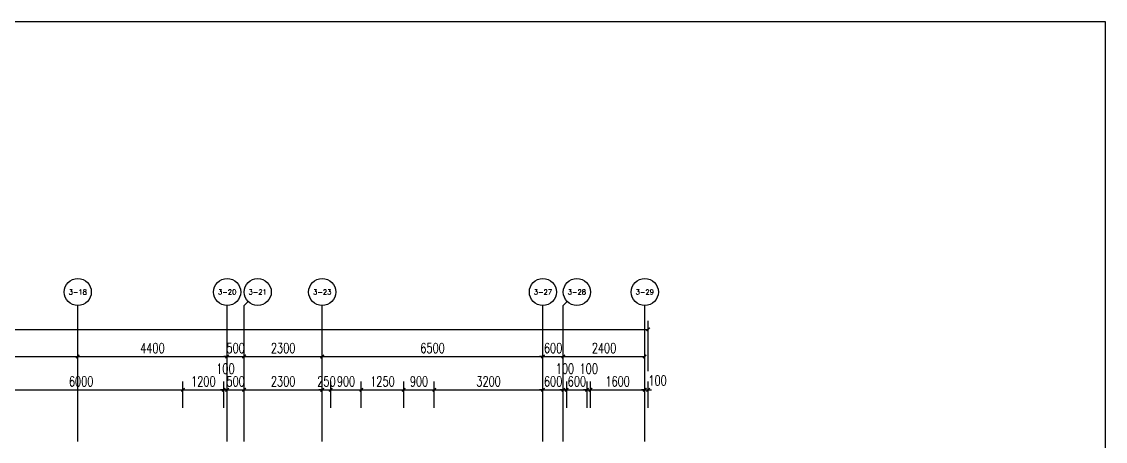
# Model space of a CAD drawing. Extents: x -129588 to 17450, y 1144 to 109436.
# Drawn here: x -14465 to 17450, y 97069 to 109436 of the extents above; entities that cross this region are included whole.
import ezdxf
from ezdxf.enums import TextEntityAlignment as Align

# ---------------------------------------------------------------- set-up
doc = ezdxf.new("R2010")
doc.units = 0
doc.header["$LTSCALE"] = 1000
doc.header["$MEASUREMENT"] = 0
for name, color, linetype in [('A-第三道尺寸线', 105, 'Continuous'), ('AXIS', 3, 'Continuous'), ('AXIS_TEXT', 7, 'Continuous')]:
    doc.layers.add(name, color=color, linetype=linetype)
doc.styles.add('_TCH_AXIS', font='COMPLEX', dxfattribs={"bigfont": 'GBCBIG'})
doc.styles.add('_TCH_DIM_T3', font='SIMPLEX.shx', dxfattribs={"width": 0.705882, "bigfont": 'GBCBIG.shx'})
doc.styles.add('COMPLEX', font='COMPLEX')
doc.dimstyles.new('_TCH_ARCH&&100', dxfattribs={"dimtxt": 297.5, "dimasz": 100, "dimexe": 250, "dimexo": 300, "dimgap": 100, "dimtad": 1, "dimdec": 0, "dimzin": 0, "dimdsep": 46, "dimtxsty": '_TCH_DIM_T3', "dimblk": 'ARCHTICK', "dimcen": 0.09, "dimclrt": 7, "dimazin": 2, "dimtfac": 1, "dimtdec": 0, "dimtix": 1, "dimtmove": 2, "dimatfit": 3, "dimfxl": 0, "dimtolj": 1, "dimtzin": 0, "dimarcsym": 0})

# ---------------------------------------------------------------- blocks, each defined once
blk = doc.blocks.new('_ArchTick')
at = {"color": 0, "linetype": 'ByBlock', "const_width": 0.4}
blk.add_lwpolyline([(-0.5, -0.5), (0.5, 0.5)], dxfattribs=at)
blk = doc.blocks.new('*D822')
at = {"layer": 'A-第三道尺寸线', "color": 0, "lineweight": -2, "transparency": 16777216}
for p, q in [((-15714, 98059), (-15714, 98837)), ((-9714, 98059), (-9714, 98837)), ((-15714, 98587), (-9714, 98587))]:
    blk.add_line(p, q, dxfattribs=at)
at = {"layer": 'Defpoints', "color": 0, "transparency": 16777216}
for p in [(-9714, 98587), (-15714, 97759), (-9714, 97759)]:
    blk.add_point(p, dxfattribs=at)
at = {"layer": 'A-第三道尺寸线', "color": 0, "lineweight": -2, "transparency": 16777216, "xscale": 100, "yscale": 100, "zscale": 100, "rotation": 180}
blk.add_blockref('_ArchTick', (-15714, 98587), dxfattribs=at)
at = {"layer": 'A-第三道尺寸线', "color": 0, "lineweight": -2, "transparency": 16777216, "xscale": 100, "yscale": 100, "zscale": 100}
blk.add_blockref('_ArchTick', (-9714, 98587), dxfattribs=at)
at = {"layer": 'A-第三道尺寸线', "color": 7, "transparency": 16777216, "insert": (-12714, 98835), "char_height": 297.5, "attachment_point": 5, "style": '_TCH_DIM_T3'}
blk.add_mtext('\\A1;6000', dxfattribs=at)
blk = doc.blocks.new('*D823')
at = {"layer": 'A-第三道尺寸线', "color": 0, "lineweight": -2, "transparency": 16777216}
for p, q in [((-9714, 98059), (-9714, 98837)), ((-8514, 98059), (-8514, 98837)), ((-9714, 98587), (-8514, 98587))]:
    blk.add_line(p, q, dxfattribs=at)
at = {"layer": 'Defpoints', "color": 0, "transparency": 16777216}
for p in [(-8514, 98587), (-9714, 97759), (-8514, 97759)]:
    blk.add_point(p, dxfattribs=at)
at = {"layer": 'A-第三道尺寸线', "color": 0, "lineweight": -2, "transparency": 16777216, "xscale": 100, "yscale": 100, "zscale": 100, "rotation": 180}
blk.add_blockref('_ArchTick', (-9714, 98587), dxfattribs=at)
at = {"layer": 'A-第三道尺寸线', "color": 0, "lineweight": -2, "transparency": 16777216, "xscale": 100, "yscale": 100, "zscale": 100}
blk.add_blockref('_ArchTick', (-8514, 98587), dxfattribs=at)
at = {"layer": 'A-第三道尺寸线', "color": 7, "transparency": 16777216, "insert": (-9114, 98835), "char_height": 297.5, "attachment_point": 5, "style": '_TCH_DIM_T3'}
blk.add_mtext('\\A1;1200', dxfattribs=at)
blk = doc.blocks.new('*D824')
at = {"layer": 'A-第三道尺寸线', "color": 0, "lineweight": -2, "transparency": 16777216}
for p, q in [((-8514, 98059), (-8514, 98837)), ((-8414, 98059), (-8414, 98837)), ((-8514, 98587), (-8614, 98587)), ((-8514, 98587), (-8414, 98587)), ((-8414, 98587), (-8314, 98587))]:
    blk.add_line(p, q, dxfattribs=at)
at = {"layer": 'Defpoints', "color": 0, "transparency": 16777216}
for p in [(-8414, 98587), (-8514, 97759), (-8414, 97759)]:
    blk.add_point(p, dxfattribs=at)
at = {"layer": 'A-第三道尺寸线', "color": 0, "lineweight": -2, "transparency": 16777216, "xscale": 100, "yscale": 100, "zscale": 100}
blk.add_blockref('_ArchTick', (-8514, 98587), dxfattribs=at)
at = {"layer": 'A-第三道尺寸线', "color": 0, "lineweight": -2, "transparency": 16777216, "xscale": 100, "yscale": 100, "zscale": 100, "rotation": 180}
blk.add_blockref('_ArchTick', (-8414, 98587), dxfattribs=at)
at = {"layer": 'A-第三道尺寸线', "color": 7, "transparency": 16777216, "insert": (-8464, 99212), "char_height": 297.5, "attachment_point": 5, "style": '_TCH_DIM_T3'}
blk.add_mtext('\\A1;100', dxfattribs=at)
blk = doc.blocks.new('*D825')
at = {"layer": 'A-第三道尺寸线', "color": 0, "lineweight": -2, "transparency": 16777216}
for p, q in [((-8414, 98059), (-8414, 98837)), ((-7914, 98059), (-7914, 98837)), ((-8414, 98587), (-8514, 98587)), ((-8414, 98587), (-7914, 98587)), ((-7914, 98587), (-7814, 98587))]:
    blk.add_line(p, q, dxfattribs=at)
at = {"layer": 'Defpoints', "color": 0, "transparency": 16777216}
for p in [(-7914, 98587), (-8414, 97759), (-7914, 97759)]:
    blk.add_point(p, dxfattribs=at)
at = {"layer": 'A-第三道尺寸线', "color": 0, "lineweight": -2, "transparency": 16777216, "xscale": 100, "yscale": 100, "zscale": 100}
blk.add_blockref('_ArchTick', (-8414, 98587), dxfattribs=at)
at = {"layer": 'A-第三道尺寸线', "color": 0, "lineweight": -2, "transparency": 16777216, "xscale": 100, "yscale": 100, "zscale": 100, "rotation": 180}
blk.add_blockref('_ArchTick', (-7914, 98587), dxfattribs=at)
at = {"layer": 'A-第三道尺寸线', "color": 7, "transparency": 16777216, "insert": (-8164, 98835), "char_height": 297.5, "attachment_point": 5, "style": '_TCH_DIM_T3'}
blk.add_mtext('\\A1;500', dxfattribs=at)
blk = doc.blocks.new('*D826')
at = {"layer": 'A-第三道尺寸线', "color": 0, "lineweight": -2, "transparency": 16777216}
for p, q in [((-7914, 98059), (-7914, 98837)), ((-5614, 98059), (-5614, 98837)), ((-7914, 98587), (-5614, 98587))]:
    blk.add_line(p, q, dxfattribs=at)
at = {"layer": 'Defpoints', "color": 0, "transparency": 16777216}
for p in [(-5614, 98587), (-7914, 97759), (-5614, 97759)]:
    blk.add_point(p, dxfattribs=at)
at = {"layer": 'A-第三道尺寸线', "color": 0, "lineweight": -2, "transparency": 16777216, "xscale": 100, "yscale": 100, "zscale": 100, "rotation": 180}
blk.add_blockref('_ArchTick', (-7914, 98587), dxfattribs=at)
at = {"layer": 'A-第三道尺寸线', "color": 0, "lineweight": -2, "transparency": 16777216, "xscale": 100, "yscale": 100, "zscale": 100}
blk.add_blockref('_ArchTick', (-5614, 98587), dxfattribs=at)
at = {"layer": 'A-第三道尺寸线', "color": 7, "transparency": 16777216, "insert": (-6764, 98835), "char_height": 297.5, "attachment_point": 5, "style": '_TCH_DIM_T3'}
blk.add_mtext('\\A1;2300', dxfattribs=at)
blk = doc.blocks.new('*D827')
at = {"layer": 'A-第三道尺寸线', "color": 0, "lineweight": -2, "transparency": 16777216}
for p, q in [((-5614, 98059), (-5614, 98837)), ((-5364, 98059), (-5364, 98837)), ((-5614, 98587), (-5714, 98587)), ((-5614, 98587), (-5364, 98587)), ((-5364, 98587), (-5264, 98587))]:
    blk.add_line(p, q, dxfattribs=at)
at = {"layer": 'Defpoints', "color": 0, "transparency": 16777216}
for p in [(-5364, 98587), (-5614, 97759), (-5364, 97759)]:
    blk.add_point(p, dxfattribs=at)
at = {"layer": 'A-第三道尺寸线', "color": 0, "lineweight": -2, "transparency": 16777216, "xscale": 100, "yscale": 100, "zscale": 100}
blk.add_blockref('_ArchTick', (-5614, 98587), dxfattribs=at)
at = {"layer": 'A-第三道尺寸线', "color": 0, "lineweight": -2, "transparency": 16777216, "xscale": 100, "yscale": 100, "zscale": 100, "rotation": 180}
blk.add_blockref('_ArchTick', (-5364, 98587), dxfattribs=at)
at = {"layer": 'A-第三道尺寸线', "color": 7, "transparency": 16777216, "insert": (-5489, 98835), "char_height": 297.5, "attachment_point": 5, "style": '_TCH_DIM_T3'}
blk.add_mtext('\\A1;250', dxfattribs=at)
blk = doc.blocks.new('*D828')
at = {"layer": 'A-第三道尺寸线', "color": 0, "lineweight": -2, "transparency": 16777216}
for p, q in [((-5364, 98059), (-5364, 98837)), ((-4464, 98059), (-4464, 98837)), ((-5364, 98587), (-4464, 98587))]:
    blk.add_line(p, q, dxfattribs=at)
at = {"layer": 'Defpoints', "color": 0, "transparency": 16777216}
for p in [(-4464, 98587), (-5364, 97759), (-4464, 97759)]:
    blk.add_point(p, dxfattribs=at)
at = {"layer": 'A-第三道尺寸线', "color": 0, "lineweight": -2, "transparency": 16777216, "xscale": 100, "yscale": 100, "zscale": 100, "rotation": 180}
blk.add_blockref('_ArchTick', (-5364, 98587), dxfattribs=at)
at = {"layer": 'A-第三道尺寸线', "color": 0, "lineweight": -2, "transparency": 16777216, "xscale": 100, "yscale": 100, "zscale": 100}
blk.add_blockref('_ArchTick', (-4464, 98587), dxfattribs=at)
at = {"layer": 'A-第三道尺寸线', "color": 7, "transparency": 16777216, "insert": (-4914, 98835), "char_height": 297.5, "attachment_point": 5, "style": '_TCH_DIM_T3'}
blk.add_mtext('\\A1;900', dxfattribs=at)
blk = doc.blocks.new('*D829')
at = {"layer": 'A-第三道尺寸线', "color": 0, "lineweight": -2, "transparency": 16777216}
for p, q in [((-4464, 98059), (-4464, 98837)), ((-3214, 98059), (-3214, 98837)), ((-4464, 98587), (-3214, 98587))]:
    blk.add_line(p, q, dxfattribs=at)
at = {"layer": 'Defpoints', "color": 0, "transparency": 16777216}
for p in [(-3214, 98587), (-4464, 97759), (-3214, 97759)]:
    blk.add_point(p, dxfattribs=at)
at = {"layer": 'A-第三道尺寸线', "color": 0, "lineweight": -2, "transparency": 16777216, "xscale": 100, "yscale": 100, "zscale": 100, "rotation": 180}
blk.add_blockref('_ArchTick', (-4464, 98587), dxfattribs=at)
at = {"layer": 'A-第三道尺寸线', "color": 0, "lineweight": -2, "transparency": 16777216, "xscale": 100, "yscale": 100, "zscale": 100}
blk.add_blockref('_ArchTick', (-3214, 98587), dxfattribs=at)
at = {"layer": 'A-第三道尺寸线', "color": 7, "transparency": 16777216, "insert": (-3839, 98835), "char_height": 297.5, "attachment_point": 5, "style": '_TCH_DIM_T3'}
blk.add_mtext('\\A1;1250', dxfattribs=at)
blk = doc.blocks.new('*D830')
at = {"layer": 'A-第三道尺寸线', "color": 0, "lineweight": -2, "transparency": 16777216}
for p, q in [((-3214, 98059), (-3214, 98837)), ((-2314, 98059), (-2314, 98837)), ((-3214, 98587), (-2314, 98587))]:
    blk.add_line(p, q, dxfattribs=at)
at = {"layer": 'Defpoints', "color": 0, "transparency": 16777216}
for p in [(-2314, 98587), (-3214, 97759), (-2314, 97759)]:
    blk.add_point(p, dxfattribs=at)
at = {"layer": 'A-第三道尺寸线', "color": 0, "lineweight": -2, "transparency": 16777216, "xscale": 100, "yscale": 100, "zscale": 100, "rotation": 180}
blk.add_blockref('_ArchTick', (-3214, 98587), dxfattribs=at)
at = {"layer": 'A-第三道尺寸线', "color": 0, "lineweight": -2, "transparency": 16777216, "xscale": 100, "yscale": 100, "zscale": 100}
blk.add_blockref('_ArchTick', (-2314, 98587), dxfattribs=at)
at = {"layer": 'A-第三道尺寸线', "color": 7, "transparency": 16777216, "insert": (-2764, 98835), "char_height": 297.5, "attachment_point": 5, "style": '_TCH_DIM_T3'}
blk.add_mtext('\\A1;900', dxfattribs=at)
blk = doc.blocks.new('*D831')
at = {"layer": 'A-第三道尺寸线', "color": 0, "lineweight": -2, "transparency": 16777216}
for p, q in [((-2314, 98059), (-2314, 98837)), ((886, 98059), (886, 98837)), ((-2314, 98587), (886, 98587))]:
    blk.add_line(p, q, dxfattribs=at)
at = {"layer": 'Defpoints', "color": 0, "transparency": 16777216}
for p in [(886, 98587), (-2314, 97759), (886, 97759)]:
    blk.add_point(p, dxfattribs=at)
at = {"layer": 'A-第三道尺寸线', "color": 0, "lineweight": -2, "transparency": 16777216, "xscale": 100, "yscale": 100, "zscale": 100, "rotation": 180}
blk.add_blockref('_ArchTick', (-2314, 98587), dxfattribs=at)
at = {"layer": 'A-第三道尺寸线', "color": 0, "lineweight": -2, "transparency": 16777216, "xscale": 100, "yscale": 100, "zscale": 100}
blk.add_blockref('_ArchTick', (886, 98587), dxfattribs=at)
at = {"layer": 'A-第三道尺寸线', "color": 7, "transparency": 16777216, "insert": (-714, 98835), "char_height": 297.5, "attachment_point": 5, "style": '_TCH_DIM_T3'}
blk.add_mtext('\\A1;3200', dxfattribs=at)
blk = doc.blocks.new('*D832')
at = {"layer": 'A-第三道尺寸线', "color": 0, "lineweight": -2, "transparency": 16777216}
for p, q in [((886, 98059), (886, 98837)), ((1486, 98059), (1486, 98837)), ((886, 98587), (786, 98587)), ((886, 98587), (1486, 98587)), ((1486, 98587), (1586, 98587))]:
    blk.add_line(p, q, dxfattribs=at)
at = {"layer": 'Defpoints', "color": 0, "transparency": 16777216}
for p in [(1486, 98587), (886, 97759), (1486, 97759)]:
    blk.add_point(p, dxfattribs=at)
at = {"layer": 'A-第三道尺寸线', "color": 0, "lineweight": -2, "transparency": 16777216, "xscale": 100, "yscale": 100, "zscale": 100}
blk.add_blockref('_ArchTick', (886, 98587), dxfattribs=at)
at = {"layer": 'A-第三道尺寸线', "color": 0, "lineweight": -2, "transparency": 16777216, "xscale": 100, "yscale": 100, "zscale": 100, "rotation": 180}
blk.add_blockref('_ArchTick', (1486, 98587), dxfattribs=at)
at = {"layer": 'A-第三道尺寸线', "color": 7, "transparency": 16777216, "insert": (1186, 98835), "char_height": 297.5, "attachment_point": 5, "style": '_TCH_DIM_T3'}
blk.add_mtext('\\A1;600', dxfattribs=at)
blk = doc.blocks.new('*D833')
at = {"layer": 'A-第三道尺寸线', "color": 0, "lineweight": -2, "transparency": 16777216}
for p, q in [((1486, 98059), (1486, 98837)), ((1586, 98059), (1586, 98837)), ((1486, 98587), (1386, 98587)), ((1486, 98587), (1586, 98587)), ((1586, 98587), (1686, 98587))]:
    blk.add_line(p, q, dxfattribs=at)
at = {"layer": 'Defpoints', "color": 0, "transparency": 16777216}
for p in [(1586, 98587), (1486, 97759), (1586, 97759)]:
    blk.add_point(p, dxfattribs=at)
at = {"layer": 'A-第三道尺寸线', "color": 0, "lineweight": -2, "transparency": 16777216, "xscale": 100, "yscale": 100, "zscale": 100}
blk.add_blockref('_ArchTick', (1486, 98587), dxfattribs=at)
at = {"layer": 'A-第三道尺寸线', "color": 0, "lineweight": -2, "transparency": 16777216, "xscale": 100, "yscale": 100, "zscale": 100, "rotation": 180}
blk.add_blockref('_ArchTick', (1586, 98587), dxfattribs=at)
at = {"layer": 'A-第三道尺寸线', "color": 7, "transparency": 16777216, "insert": (1536, 99212), "char_height": 297.5, "attachment_point": 5, "style": '_TCH_DIM_T3'}
blk.add_mtext('\\A1;100', dxfattribs=at)
blk = doc.blocks.new('*D834')
at = {"layer": 'A-第三道尺寸线', "color": 0, "lineweight": -2, "transparency": 16777216}
for p, q in [((1586, 98059), (1586, 98837)), ((2186, 98059), (2186, 98837)), ((1586, 98587), (1486, 98587)), ((1586, 98587), (2186, 98587)), ((2186, 98587), (2286, 98587))]:
    blk.add_line(p, q, dxfattribs=at)
at = {"layer": 'Defpoints', "color": 0, "transparency": 16777216}
for p in [(2186, 98587), (1586, 97759), (2186, 97759)]:
    blk.add_point(p, dxfattribs=at)
at = {"layer": 'A-第三道尺寸线', "color": 0, "lineweight": -2, "transparency": 16777216, "xscale": 100, "yscale": 100, "zscale": 100}
blk.add_blockref('_ArchTick', (1586, 98587), dxfattribs=at)
at = {"layer": 'A-第三道尺寸线', "color": 0, "lineweight": -2, "transparency": 16777216, "xscale": 100, "yscale": 100, "zscale": 100, "rotation": 180}
blk.add_blockref('_ArchTick', (2186, 98587), dxfattribs=at)
at = {"layer": 'A-第三道尺寸线', "color": 7, "transparency": 16777216, "insert": (1886, 98835), "char_height": 297.5, "attachment_point": 5, "style": '_TCH_DIM_T3'}
blk.add_mtext('\\A1;600', dxfattribs=at)
blk = doc.blocks.new('*D835')
at = {"layer": 'A-第三道尺寸线', "color": 0, "lineweight": -2, "transparency": 16777216}
for p, q in [((2186, 98059), (2186, 98837)), ((2286, 98059), (2286, 98837)), ((2186, 98587), (2086, 98587)), ((2186, 98587), (2286, 98587)), ((2286, 98587), (2386, 98587))]:
    blk.add_line(p, q, dxfattribs=at)
at = {"layer": 'Defpoints', "color": 0, "transparency": 16777216}
for p in [(2286, 98587), (2186, 97759), (2286, 97759)]:
    blk.add_point(p, dxfattribs=at)
at = {"layer": 'A-第三道尺寸线', "color": 0, "lineweight": -2, "transparency": 16777216, "xscale": 100, "yscale": 100, "zscale": 100}
blk.add_blockref('_ArchTick', (2186, 98587), dxfattribs=at)
at = {"layer": 'A-第三道尺寸线', "color": 0, "lineweight": -2, "transparency": 16777216, "xscale": 100, "yscale": 100, "zscale": 100, "rotation": 180}
blk.add_blockref('_ArchTick', (2286, 98587), dxfattribs=at)
at = {"layer": 'A-第三道尺寸线', "color": 7, "transparency": 16777216, "insert": (2236, 99212), "char_height": 297.5, "attachment_point": 5, "style": '_TCH_DIM_T3'}
blk.add_mtext('\\A1;100', dxfattribs=at)
blk = doc.blocks.new('*D836')
at = {"layer": 'A-第三道尺寸线', "color": 0, "lineweight": -2, "transparency": 16777216}
for p, q in [((2286, 98059), (2286, 98837)), ((3886, 98059), (3886, 98837)), ((2286, 98587), (3886, 98587))]:
    blk.add_line(p, q, dxfattribs=at)
at = {"layer": 'Defpoints', "color": 0, "transparency": 16777216}
for p in [(3886, 98587), (2286, 97759), (3886, 97759)]:
    blk.add_point(p, dxfattribs=at)
at = {"layer": 'A-第三道尺寸线', "color": 0, "lineweight": -2, "transparency": 16777216, "xscale": 100, "yscale": 100, "zscale": 100, "rotation": 180}
blk.add_blockref('_ArchTick', (2286, 98587), dxfattribs=at)
at = {"layer": 'A-第三道尺寸线', "color": 0, "lineweight": -2, "transparency": 16777216, "xscale": 100, "yscale": 100, "zscale": 100}
blk.add_blockref('_ArchTick', (3886, 98587), dxfattribs=at)
at = {"layer": 'A-第三道尺寸线', "color": 7, "transparency": 16777216, "insert": (3086, 98835), "char_height": 297.5, "attachment_point": 5, "style": '_TCH_DIM_T3'}
blk.add_mtext('\\A1;1600', dxfattribs=at)
blk = doc.blocks.new('*D837')
at = {"layer": 'A-第三道尺寸线', "color": 0, "lineweight": -2, "transparency": 16777216}
for p, q in [((3886, 98059), (3886, 98837)), ((3986, 98059), (3986, 98837)), ((3886, 98587), (3786, 98587)), ((3886, 98587), (3986, 98587)), ((3986, 98587), (4086, 98587))]:
    blk.add_line(p, q, dxfattribs=at)
at = {"layer": 'Defpoints', "color": 0, "transparency": 16777216}
for p in [(3986, 98587), (3886, 97759), (3986, 97759)]:
    blk.add_point(p, dxfattribs=at)
at = {"layer": 'A-第三道尺寸线', "color": 0, "lineweight": -2, "transparency": 16777216, "xscale": 100, "yscale": 100, "zscale": 100}
blk.add_blockref('_ArchTick', (3886, 98587), dxfattribs=at)
at = {"layer": 'A-第三道尺寸线', "color": 0, "lineweight": -2, "transparency": 16777216, "xscale": 100, "yscale": 100, "zscale": 100, "rotation": 180}
blk.add_blockref('_ArchTick', (3986, 98587), dxfattribs=at)
at = {"layer": 'A-第三道尺寸线', "color": 7, "transparency": 16777216, "insert": (4261, 98862), "char_height": 297.5, "attachment_point": 5, "style": '_TCH_DIM_T3'}
blk.add_mtext('\\A1;100', dxfattribs=at)
blk = doc.blocks.new('*D887')
at = {"layer": 'AXIS', "color": 0, "lineweight": -2, "transparency": 16777216}
for p, q in [((-17714, 97369), (-17714, 99819)), ((-12814, 97369), (-12814, 99819)), ((-17714, 99569), (-12814, 99569))]:
    blk.add_line(p, q, dxfattribs=at)
at = {"layer": 'Defpoints', "color": 0, "transparency": 16777216}
for p in [(-12814, 99569), (-17714, 97069), (-12814, 97069)]:
    blk.add_point(p, dxfattribs=at)
at = {"layer": 'AXIS', "color": 0, "lineweight": -2, "transparency": 16777216, "xscale": 100, "yscale": 100, "zscale": 100, "rotation": 180}
blk.add_blockref('_ArchTick', (-17714, 99569), dxfattribs=at)
at = {"layer": 'AXIS', "color": 0, "lineweight": -2, "transparency": 16777216, "xscale": 100, "yscale": 100, "zscale": 100}
blk.add_blockref('_ArchTick', (-12814, 99569), dxfattribs=at)
at = {"layer": 'AXIS', "color": 7, "transparency": 16777216, "insert": (-15264, 99818), "char_height": 297.5, "attachment_point": 5, "style": '_TCH_DIM_T3'}
blk.add_mtext('\\A1;4900', dxfattribs=at)
blk = doc.blocks.new('*D888')
at = {"layer": 'AXIS', "color": 0, "lineweight": -2, "transparency": 16777216}
for p, q in [((-12814, 97369), (-12814, 99819)), ((-8414, 97369), (-8414, 99819)), ((-12814, 99569), (-8414, 99569))]:
    blk.add_line(p, q, dxfattribs=at)
at = {"layer": 'Defpoints', "color": 0, "transparency": 16777216}
for p in [(-8414, 99569), (-12814, 97069), (-8414, 97069)]:
    blk.add_point(p, dxfattribs=at)
at = {"layer": 'AXIS', "color": 0, "lineweight": -2, "transparency": 16777216, "xscale": 100, "yscale": 100, "zscale": 100, "rotation": 180}
blk.add_blockref('_ArchTick', (-12814, 99569), dxfattribs=at)
at = {"layer": 'AXIS', "color": 0, "lineweight": -2, "transparency": 16777216, "xscale": 100, "yscale": 100, "zscale": 100}
blk.add_blockref('_ArchTick', (-8414, 99569), dxfattribs=at)
at = {"layer": 'AXIS', "color": 7, "transparency": 16777216, "insert": (-10614, 99818), "char_height": 297.5, "attachment_point": 5, "style": '_TCH_DIM_T3'}
blk.add_mtext('\\A1;4400', dxfattribs=at)
blk = doc.blocks.new('*D889')
at = {"layer": 'AXIS', "color": 0, "lineweight": -2, "transparency": 16777216}
for p, q in [((-8414, 97369), (-8414, 99819)), ((-7914, 97369), (-7914, 99819)), ((-8414, 99569), (-8514, 99569)), ((-8414, 99569), (-7914, 99569)), ((-7914, 99569), (-7814, 99569))]:
    blk.add_line(p, q, dxfattribs=at)
at = {"layer": 'Defpoints', "color": 0, "transparency": 16777216}
for p in [(-7914, 99569), (-8414, 97069), (-7914, 97069)]:
    blk.add_point(p, dxfattribs=at)
at = {"layer": 'AXIS', "color": 0, "lineweight": -2, "transparency": 16777216, "xscale": 100, "yscale": 100, "zscale": 100}
blk.add_blockref('_ArchTick', (-8414, 99569), dxfattribs=at)
at = {"layer": 'AXIS', "color": 0, "lineweight": -2, "transparency": 16777216, "xscale": 100, "yscale": 100, "zscale": 100, "rotation": 180}
blk.add_blockref('_ArchTick', (-7914, 99569), dxfattribs=at)
at = {"layer": 'AXIS', "color": 7, "transparency": 16777216, "insert": (-8164, 99818), "char_height": 297.5, "attachment_point": 5, "style": '_TCH_DIM_T3'}
blk.add_mtext('\\A1;500', dxfattribs=at)
blk = doc.blocks.new('*D890')
at = {"layer": 'AXIS', "color": 0, "lineweight": -2, "transparency": 16777216}
for p, q in [((-7914, 97369), (-7914, 99819)), ((-5614, 97369), (-5614, 99819)), ((-7914, 99569), (-5614, 99569))]:
    blk.add_line(p, q, dxfattribs=at)
at = {"layer": 'Defpoints', "color": 0, "transparency": 16777216}
for p in [(-5614, 99569), (-7914, 97069), (-5614, 97069)]:
    blk.add_point(p, dxfattribs=at)
at = {"layer": 'AXIS', "color": 0, "lineweight": -2, "transparency": 16777216, "xscale": 100, "yscale": 100, "zscale": 100, "rotation": 180}
blk.add_blockref('_ArchTick', (-7914, 99569), dxfattribs=at)
at = {"layer": 'AXIS', "color": 0, "lineweight": -2, "transparency": 16777216, "xscale": 100, "yscale": 100, "zscale": 100}
blk.add_blockref('_ArchTick', (-5614, 99569), dxfattribs=at)
at = {"layer": 'AXIS', "color": 7, "transparency": 16777216, "insert": (-6764, 99818), "char_height": 297.5, "attachment_point": 5, "style": '_TCH_DIM_T3'}
blk.add_mtext('\\A1;2300', dxfattribs=at)
blk = doc.blocks.new('*D891')
at = {"layer": 'AXIS', "color": 0, "lineweight": -2, "transparency": 16777216}
for p, q in [((-5614, 97369), (-5614, 99819)), ((886, 97369), (886, 99819)), ((-5614, 99569), (886, 99569))]:
    blk.add_line(p, q, dxfattribs=at)
at = {"layer": 'Defpoints', "color": 0, "transparency": 16777216}
for p in [(886, 99569), (-5614, 97069), (886, 97069)]:
    blk.add_point(p, dxfattribs=at)
at = {"layer": 'AXIS', "color": 0, "lineweight": -2, "transparency": 16777216, "xscale": 100, "yscale": 100, "zscale": 100, "rotation": 180}
blk.add_blockref('_ArchTick', (-5614, 99569), dxfattribs=at)
at = {"layer": 'AXIS', "color": 0, "lineweight": -2, "transparency": 16777216, "xscale": 100, "yscale": 100, "zscale": 100}
blk.add_blockref('_ArchTick', (886, 99569), dxfattribs=at)
at = {"layer": 'AXIS', "color": 7, "transparency": 16777216, "insert": (-2364, 99818), "char_height": 297.5, "attachment_point": 5, "style": '_TCH_DIM_T3'}
blk.add_mtext('\\A1;6500', dxfattribs=at)
blk = doc.blocks.new('*D892')
at = {"layer": 'AXIS', "color": 0, "lineweight": -2, "transparency": 16777216}
for p, q in [((886, 97369), (886, 99819)), ((1486, 97369), (1486, 99819)), ((886, 99569), (786, 99569)), ((886, 99569), (1486, 99569)), ((1486, 99569), (1586, 99569))]:
    blk.add_line(p, q, dxfattribs=at)
at = {"layer": 'Defpoints', "color": 0, "transparency": 16777216}
for p in [(1486, 99569), (886, 97069), (1486, 97069)]:
    blk.add_point(p, dxfattribs=at)
at = {"layer": 'AXIS', "color": 0, "lineweight": -2, "transparency": 16777216, "xscale": 100, "yscale": 100, "zscale": 100}
blk.add_blockref('_ArchTick', (886, 99569), dxfattribs=at)
at = {"layer": 'AXIS', "color": 0, "lineweight": -2, "transparency": 16777216, "xscale": 100, "yscale": 100, "zscale": 100, "rotation": 180}
blk.add_blockref('_ArchTick', (1486, 99569), dxfattribs=at)
at = {"layer": 'AXIS', "color": 7, "transparency": 16777216, "insert": (1186, 99818), "char_height": 297.5, "attachment_point": 5, "style": '_TCH_DIM_T3'}
blk.add_mtext('\\A1;600', dxfattribs=at)
blk = doc.blocks.new('*D893')
at = {"layer": 'AXIS', "color": 0, "lineweight": -2, "transparency": 16777216}
for p, q in [((1486, 97369), (1486, 99819)), ((3886, 97369), (3886, 99819)), ((1486, 99569), (3886, 99569))]:
    blk.add_line(p, q, dxfattribs=at)
at = {"layer": 'Defpoints', "color": 0, "transparency": 16777216}
for p in [(3886, 99569), (1486, 97069), (3886, 97069)]:
    blk.add_point(p, dxfattribs=at)
at = {"layer": 'AXIS', "color": 0, "lineweight": -2, "transparency": 16777216, "xscale": 100, "yscale": 100, "zscale": 100, "rotation": 180}
blk.add_blockref('_ArchTick', (1486, 99569), dxfattribs=at)
at = {"layer": 'AXIS', "color": 0, "lineweight": -2, "transparency": 16777216, "xscale": 100, "yscale": 100, "zscale": 100}
blk.add_blockref('_ArchTick', (3886, 99569), dxfattribs=at)
at = {"layer": 'AXIS', "color": 7, "transparency": 16777216, "insert": (2686, 99818), "char_height": 297.5, "attachment_point": 5, "style": '_TCH_DIM_T3'}
blk.add_mtext('\\A1;2400', dxfattribs=at)
blk = doc.blocks.new('*D894')
at = {"layer": 'AXIS', "color": 0, "lineweight": -2, "transparency": 16777216}
for p, q in [((-44214, 99137), (-44214, 100619)), ((3986, 99137), (3986, 100619)), ((-44214, 100369), (3986, 100369))]:
    blk.add_line(p, q, dxfattribs=at)
at = {"layer": 'Defpoints', "color": 0, "transparency": 16777216}
for p in [(3986, 100369), (-44214, 98837), (3986, 98837)]:
    blk.add_point(p, dxfattribs=at)
at = {"layer": 'AXIS', "color": 0, "lineweight": -2, "transparency": 16777216, "xscale": 100, "yscale": 100, "zscale": 100, "rotation": 180}
blk.add_blockref('_ArchTick', (-44214, 100369), dxfattribs=at)
at = {"layer": 'AXIS', "color": 0, "lineweight": -2, "transparency": 16777216, "xscale": 100, "yscale": 100, "zscale": 100}
blk.add_blockref('_ArchTick', (3986, 100369), dxfattribs=at)
at = {"layer": 'AXIS', "color": 7, "transparency": 16777216, "insert": (-20114, 100618), "char_height": 297.5, "attachment_point": 5, "style": '_TCH_DIM_T3'}
blk.add_mtext('\\A1;48200', dxfattribs=at)
blk = doc.blocks.new('_AXISO')
blk.add_circle((0, 0), 0.5)
at = {"layer": 'AXIS_TEXT', "style": 'COMPLEX', "width": 1.041667}
blk.add_attdef('A', text='', height=0.56, dxfattribs=at).set_placement((-0.25, -0.28), (0.25, -0.28), align=Align.FIT)

msp = doc.modelspace()

# ---------------------------------------------------------------- linework, layer by layer
msp.add_lwpolyline([(-57443, 109435.5), (17450, 109435.5), (17450, 55290), (-57443, 55290)], close=True)
at = {"layer": 'AXIS'}
for p, q in [((-7796.6, 101186.5), (-7913.7, 101069.4)), ((1603.4, 101186.5), (1486.3, 101069.4)), ((-12813.7, 97069.4), (-12813.7, 101069.4)), ((-8413.7, 97069.4), (-8413.7, 101069.4)), ((-7913.7, 97069.4), (-7913.7, 101069.4)), ((-5613.7, 97069.4), (-5613.7, 101069.4)), ((886.3, 97069.4), (886.3, 101069.4)), ((1486.3, 97069.4), (1486.3, 101069.4)), ((3886.3, 97069.4), (3886.3, 101069.4))]:
    msp.add_line(p, q, dxfattribs=at)

# ---------------------------------------------------------------- block references
ref = msp.add_blockref('_AXISO', (-12813.7, 101469.4), dxfattribs=dict(at, xscale=800, yscale=800, zscale=800))
ref.add_attrib('A', '3-18', dxfattribs={"layer": 'AXIS_TEXT', "height": 152.88, "style": '_TCH_AXIS'}).set_placement((-13083.1, 101392.9), (-12544.4, 101392.9), align=Align.FIT)
ref = msp.add_blockref('_AXISO', (-8413.7, 101469.4), dxfattribs=dict(at, xscale=800, yscale=800, zscale=800))
ref.add_attrib('A', '3-20', dxfattribs={"layer": 'AXIS_TEXT', "height": 143.86, "style": '_TCH_AXIS'}).set_placement((-8684.3, 101397.5), (-8143.1, 101397.5), align=Align.FIT)
ref = msp.add_blockref('_AXISO', (-7513.7, 101469.4), dxfattribs=dict(at, xscale=800, yscale=800, zscale=800))
ref.add_attrib('A', '3-21', dxfattribs={"layer": 'AXIS_TEXT', "height": 152.88, "style": '_TCH_AXIS'}).set_placement((-7783.1, 101392.9), (-7244.4, 101392.9), align=Align.FIT)
ref = msp.add_blockref('_AXISO', (-5613.7, 101469.4), dxfattribs=dict(at, xscale=800, yscale=800, zscale=800))
ref.add_attrib('A', '3-23', dxfattribs={"layer": 'AXIS_TEXT', "height": 143.86, "style": '_TCH_AXIS'}).set_placement((-5884.3, 101397.5), (-5343.1, 101397.5), align=Align.FIT)
ref = msp.add_blockref('_AXISO', (886.3, 101469.4), dxfattribs=dict(at, xscale=800, yscale=800, zscale=800))
ref.add_attrib('A', '3-27', dxfattribs={"layer": 'AXIS_TEXT', "height": 143.86, "style": '_TCH_AXIS'}).set_placement((615.7, 101397.5), (1156.9, 101397.5), align=Align.FIT)
ref = msp.add_blockref('_AXISO', (1886.3, 101469.4), dxfattribs=dict(at, xscale=800, yscale=800, zscale=800))
ref.add_attrib('A', '3-28', dxfattribs={"layer": 'AXIS_TEXT', "height": 143.86, "style": '_TCH_AXIS'}).set_placement((1615.7, 101397.5), (2156.9, 101397.5), align=Align.FIT)
ref = msp.add_blockref('_AXISO', (3886.3, 101469.4), dxfattribs=dict(at, xscale=800, yscale=800, zscale=800))
ref.add_attrib('A', '3-29', dxfattribs={"layer": 'AXIS_TEXT', "height": 143.86, "style": '_TCH_AXIS'}).set_placement((3615.7, 101397.5), (4156.9, 101397.5), align=Align.FIT)

# ---------------------------------------------------------------- dimensions: what is measured, and where the dimension line sits
at = {"layer": 'A-第三道尺寸线'}
for base, p1, p2, picture, middle in [((-8413.7, 98586.6), (-8513.7, 97759.4), (-8413.7, 97759.4), '*D824', (-8463.7, 99211.6)), ((1586.3, 98586.6), (1486.3, 97759.4), (1586.3, 97759.4), '*D833', (1536.3, 99211.6)), ((2286.3, 98586.6), (2186.3, 97759.4), (2286.3, 97759.4), '*D835', (2236.3, 99211.6)), ((3986.3, 98586.6), (3886.3, 97759.4), (3986.3, 97759.4), '*D837', (4261.3, 98861.6))]:
    dim = msp.add_linear_dim(base=base, p1=p1, p2=p2, angle=0, dimstyle='_TCH_ARCH&&100', dxfattribs=at)
    dim.commit()
    dim.dimension.update_dxf_attribs({"geometry": picture, "text_midpoint": middle, "dimtype": 129})
for p1, p2, picture, middle in [((-15713.7, 97759.4), (-9713.7, 97759.4), '*D822', (-12713.7, 98835.3)), ((-9713.7, 97759.4), (-8513.7, 97759.4), '*D823', (-9113.7, 98835.3)), ((-8413.7, 97759.4), (-7913.7, 97759.4), '*D825', (-8163.7, 98835.3)), ((-7913.7, 97759.4), (-5613.7, 97759.4), '*D826', (-6763.7, 98835.3)), ((-5613.7, 97759.4), (-5363.7, 97759.4), '*D827', (-5488.7, 98835.3)), ((-5363.7, 97759.4), (-4463.7, 97759.4), '*D828', (-4913.7, 98835.3)), ((-4463.7, 97759.4), (-3213.7, 97759.4), '*D829', (-3838.7, 98835.3)), ((-3213.7, 97759.4), (-2313.7, 97759.4), '*D830', (-2763.7, 98835.3)), ((-2313.7, 97759.4), (886.3, 97759.4), '*D831', (-713.7, 98835.3)), ((886.3, 97759.4), (1486.3, 97759.4), '*D832', (1186.3, 98835.3)), ((1586.3, 97759.4), (2186.3, 97759.4), '*D834', (1886.3, 98835.3)), ((2286.3, 97759.4), (3886.3, 97759.4), '*D836', (3086.3, 98835.3))]:
    dim = msp.add_aligned_dim(p1=p1, p2=p2, distance=827.2, dimstyle='_TCH_ARCH&&100', dxfattribs=at)
    dim.commit()
    dim.dimension.update_dxf_attribs({"geometry": picture, "text_midpoint": middle})
at = {"layer": 'AXIS'}
for p1, p2, distance, picture, middle in [((-44213.7, 98836.6), (3986.3, 98836.6), 1532.8, '*D894', (-20113.7, 100618.1)), ((-17713.7, 97069.4), (-12813.7, 97069.4), 2500, '*D887', (-15263.7, 99818.1)), ((-12813.7, 97069.4), (-8413.7, 97069.4), 2500, '*D888', (-10613.7, 99818.1)), ((-8413.7, 97069.4), (-7913.7, 97069.4), 2500, '*D889', (-8163.7, 99818.1)), ((-7913.7, 97069.4), (-5613.7, 97069.4), 2500, '*D890', (-6763.7, 99818.1)), ((-5613.7, 97069.4), (886.3, 97069.4), 2500, '*D891', (-2363.7, 99818.1)), ((886.3, 97069.4), (1486.3, 97069.4), 2500, '*D892', (1186.3, 99818.1)), ((1486.3, 97069.4), (3886.3, 97069.4), 2500, '*D893', (2686.3, 99818.1))]:
    dim = msp.add_aligned_dim(p1=p1, p2=p2, distance=distance, dimstyle='_TCH_ARCH&&100', dxfattribs=at)
    dim.commit()
    dim.dimension.update_dxf_attribs({"geometry": picture, "text_midpoint": middle})

doc.saveas('drawing.dxf')
